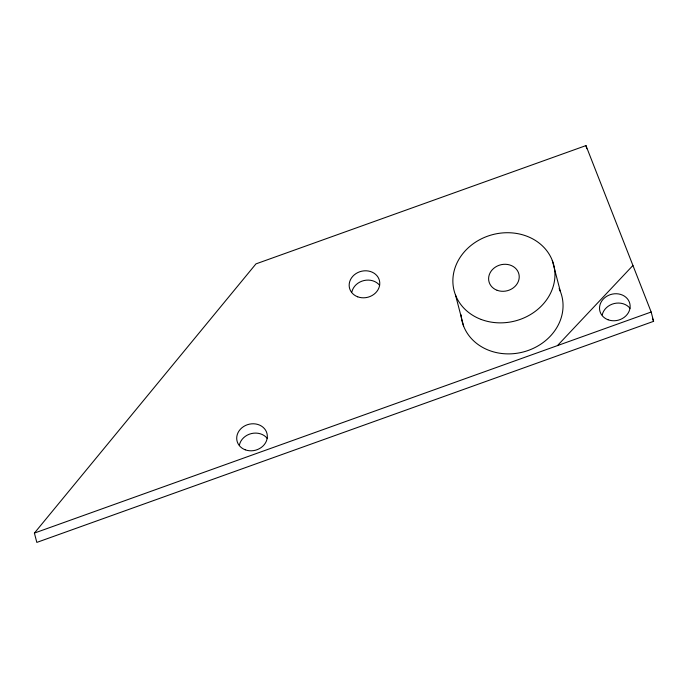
<?xml version="1.0" encoding="UTF-8"?>
<svg xmlns="http://www.w3.org/2000/svg" width="688" height="688" viewBox="0 0 688 688"><rect width="100%" height="100%" fill="white"/><g stroke="black" fill="none" stroke-linecap="round" stroke-linejoin="round"><path stroke-width="1.03" d="M34.4 533.088L255.962 263.882L585.961 145.598L651.175 312.017L653.6 321.33L36.825 542.402L34.4 533.088L651.175 312.017M557.435 345.617L632.934 265.473M652.43 318.338L653.6 321.33M585.961 145.598L586.769 148.703M552.292 260.451L560.376 291.48M455.542 295.135L463.626 326.155M239.433 444.869A15.437 13.382 -14.6 0 1 251.49 433.552A15.437 13.382 -14.6 0 1 267.193 438.351M602.241 314.829A15.437 13.382 -14.6 0 1 614.298 303.511A15.437 13.382 -14.6 0 1 630.002 308.31M351.878 291.875A15.437 13.382 -14.6 0 1 363.943 280.558A15.437 13.382 -14.6 0 1 379.647 285.357M559.095 288.564A51.454 44.608 -14.6 0 1 523.62 351.886A51.454 44.608 -14.6 0 1 461.055 314.803M357.665 296.803A15.437 13.382 -14.6 0 0 379.75 282.51A15.437 13.382 -14.6 0 0 355.988 273.592A15.437 13.382 -14.6 0 0 357.665 296.803M245.212 449.797A15.437 13.382 -14.6 0 0 267.305 435.504A15.437 13.382 -14.6 0 0 243.535 426.586A15.437 13.382 -14.6 0 0 245.212 449.797M608.029 319.757A15.437 13.382 -14.6 0 0 630.113 305.463A15.437 13.382 -14.6 0 0 606.352 296.545A15.437 13.382 -14.6 0 0 608.029 319.757M497.114 290.293A15.437 13.382 -14.6 0 0 519.199 276A15.437 13.382 -14.6 0 0 495.437 267.082A15.437 13.382 -14.6 0 0 497.114 290.293M481.239 319.473A51.454 44.608 -14.6 0 0 554.863 271.812A51.454 44.608 -14.6 0 0 475.649 242.09A51.454 44.608 -14.6 0 0 481.239 319.473"/></g></svg>
